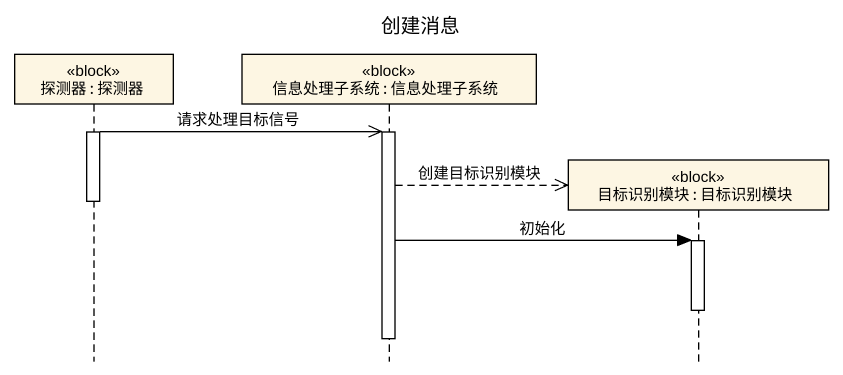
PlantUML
@startuml
title 创建消息
hide footbox
participant "探测器 : 探测器" as 探测器 <<block>>
participant "信息处理子系统 : 信息处理子系统" as 信息处理子系统 <<block>>
participant "目标识别模块 : 目标识别模块" as 目标识别模块 <<block>>

activate 探测器
探测器 ->> 信息处理子系统 : 请求处理目标信号
activate 信息处理子系统
信息处理子系统 -->> 目标识别模块 ** : 创建目标识别模块
deactivate 探测器
信息处理子系统 -> 目标识别模块 : 初始化
activate 目标识别模块
deactivate 目标识别模块
deactivate 信息处理子系统
@enduml
